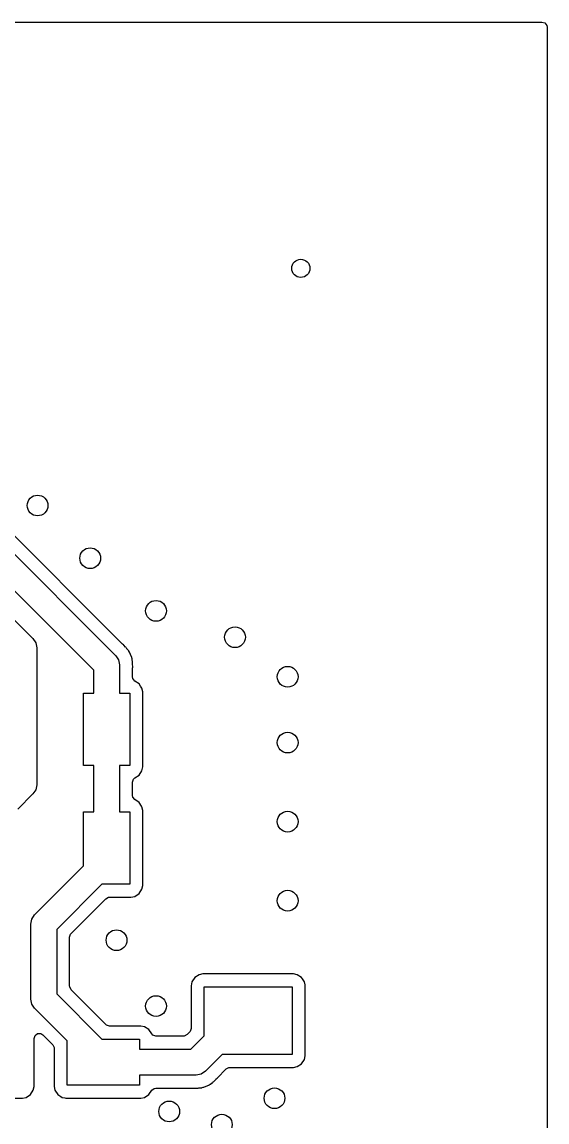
# Model space of a CAD drawing. Extents: x -0.19 to 2.19, y -0.19 to 1.39.
# Drawn here: x 1.788 to 2.187, y 0.552 to 1.387 of the extents above; entities that cross this region are included whole.
import ezdxf

# ---------------------------------------------------------------- set-up
doc = ezdxf.new("R2010")
doc.units = 0
doc.header["$MEASUREMENT"] = 0
doc.layers.add('BLACK', color=7, linetype='CONTINUOUS')

msp = doc.modelspace()

# ---------------------------------------------------------------- linework, layer by layer
at = {"layer": 'BLACK', "linetype": 'CONTINUOUS'}
for p, q in [((-0.18313, 1.38703), (2.18313, 1.38703)), ((2.18313, 1.38703), (2.18542, 1.38628)), ((2.18542, 1.38628), (2.18684, 1.38433)), ((2.18684, 1.38433), (2.18703, 1.38313)), ((2.18703, 1.38313), (2.18703, -0.18313)), ((1.75346, 1.01196), (1.85946, 0.90596)), ((1.86464, 0.91472), (1.76222, 1.01714)), ((1.84266, 0.89492), (1.74242, 0.99516)), ((1.75346, 0.96196), (1.79649, 0.91893)), ((1.79649, 0.91893), (1.79649, 0.91893)), ((1.79649, 0.91893), (1.79862, 0.91573)), ((1.79862, 0.91573), (1.79937, 0.91197)), ((1.79937, 0.91197), (1.79937, 0.80803)), ((1.86529, 0.9142), (1.86464, 0.91472)), ((1.86554, 0.91404), (1.86529, 0.9142)), ((1.86689, 0.91248), (1.86554, 0.91404)), ((1.86554, 0.91404), (1.86554, 0.91404)), ((1.86698, 0.91238), (1.86689, 0.91248)), ((1.86743, 0.91193), (1.86698, 0.91238)), ((1.86781, 0.91142), (1.86743, 0.91193)), ((1.86743, 0.91193), (1.86743, 0.91193)), ((1.8679, 0.91131), (1.86781, 0.91142)), ((1.86925, 0.90976), (1.8679, 0.91131)), ((1.85946, 0.90596), (1.85946, 0.90596)), ((1.85946, 0.90596), (1.86159, 0.90276)), ((1.86159, 0.90276), (1.86234, 0.899)), ((1.86937, 0.90949), (1.86925, 0.90976)), ((1.86925, 0.90976), (1.86925, 0.90976)), ((1.86925, 0.90976), (1.86925, 0.90976)), ((1.86979, 0.90877), (1.86937, 0.90949)), ((1.86997, 0.90854), (1.86979, 0.90877)), ((1.87063, 0.90678), (1.86997, 0.90854)), ((1.87069, 0.90661), (1.87063, 0.90678)), ((1.87075, 0.90648), (1.87069, 0.90661)), ((1.8716, 0.9046), (1.87075, 0.90648)), ((1.87164, 0.90431), (1.8716, 0.9046)), ((1.87185, 0.90351), (1.87164, 0.90431)), ((1.87195, 0.90323), (1.87185, 0.90351)), ((1.8721, 0.90117), (1.87195, 0.90323)), ((1.84266, 0.8775), (1.84266, 0.89492)), ((1.86234, 0.899), (1.86234, 0.8775)), ((1.87211, 0.90104), (1.8721, 0.90117)), ((1.87218, 0.9006), (1.87211, 0.90104)), ((1.8722, 0.90041), (1.87218, 0.9006)), ((1.8722, 0.89977), (1.8722, 0.90041)), ((1.87221, 0.89963), (1.8722, 0.89977)), ((1.8722, 0.89646), (1.87229, 0.89729)), ((1.8722, 0.88997), (1.8722, 0.89646)), ((1.87236, 0.89758), (1.87221, 0.89963)), ((1.87229, 0.89729), (1.87236, 0.89758)), ((1.87245, 0.88862), (1.8722, 0.88997)), ((1.87394, 0.88673), (1.87245, 0.88862)), ((1.87711, 0.88461), (1.87394, 0.88673)), ((1.835, 0.8225), (1.835, 0.8775)), ((1.835, 0.8775), (1.84266, 0.8775)), ((1.86234, 0.8775), (1.87, 0.8775)), ((1.87, 0.8775), (1.87, 0.8225)), ((1.87831, 0.88281), (1.87711, 0.88461)), ((1.87711, 0.88461), (1.87711, 0.88461)), ((1.87929, 0.88135), (1.87831, 0.88281)), ((1.87986, 0.87847), (1.87929, 0.88135)), ((1.87986, 0.82153), (1.87986, 0.87847)), ((1.84266, 0.8225), (1.835, 0.8225)), ((1.84266, 0.7875), (1.84266, 0.8225)), ((1.87, 0.8225), (1.86234, 0.8225)), ((1.86234, 0.8225), (1.86234, 0.7875)), ((1.87711, 0.81539), (1.87929, 0.81865)), ((1.87929, 0.81865), (1.87986, 0.82153)), ((1.8722, 0.81003), (1.87295, 0.81232)), ((1.8722, 0.79997), (1.8722, 0.81003)), ((1.87295, 0.81232), (1.87394, 0.81327)), ((1.87394, 0.81327), (1.87711, 0.81539)), ((1.87711, 0.81539), (1.87711, 0.81539)), ((1.87711, 0.81539), (1.87711, 0.81539)), ((1.79862, 0.80426), (1.79649, 0.80107)), ((1.79937, 0.80803), (1.79862, 0.80426)), ((1.79937, 0.80803), (1.79937, 0.80803)), ((1.79649, 0.80107), (1.785, 0.78958)), ((1.87245, 0.79862), (1.8722, 0.79997)), ((1.87394, 0.79673), (1.87245, 0.79862)), ((1.87711, 0.79461), (1.87394, 0.79673)), ((1.879, 0.79178), (1.87711, 0.79461)), ((1.87711, 0.79461), (1.87711, 0.79461)), ((1.835, 0.74642), (1.835, 0.7875)), ((1.835, 0.7875), (1.84266, 0.7875)), ((1.86234, 0.7875), (1.87, 0.7875)), ((1.87, 0.7875), (1.87, 0.7325)), ((1.87929, 0.79135), (1.879, 0.79178)), ((1.87986, 0.78847), (1.87929, 0.79135)), ((1.87986, 0.73153), (1.87986, 0.78847)), ((1.79773, 0.70915), (1.835, 0.74642)), ((1.84892, 0.7325), (1.81453, 0.69811)), ((1.87, 0.7325), (1.84892, 0.7325)), ((1.87711, 0.72539), (1.87929, 0.72865)), ((1.87929, 0.72865), (1.87986, 0.73153)), ((1.82553, 0.69517), (1.85186, 0.7215)), ((1.85186, 0.7215), (1.85401, 0.72259)), ((1.85401, 0.72259), (1.85462, 0.72264)), ((1.85462, 0.72264), (1.87097, 0.72264)), ((1.87097, 0.72264), (1.87385, 0.72321)), ((1.87097, 0.72264), (1.87097, 0.72264)), ((1.87385, 0.72321), (1.87711, 0.72539)), ((1.79484, 0.70218), (1.79559, 0.70595)), ((1.79484, 0.64531), (1.79484, 0.70218)), ((1.79559, 0.70595), (1.79773, 0.70915)), ((1.79773, 0.70915), (1.79773, 0.70915)), ((1.81453, 0.69811), (1.81453, 0.64939)), ((1.82439, 0.69241), (1.82513, 0.6947)), ((1.82513, 0.6947), (1.82553, 0.69517)), ((1.82439, 0.65509), (1.82439, 0.69241)), ((1.91944, 0.66161), (1.91726, 0.65835)), ((1.9227, 0.66379), (1.91944, 0.66161)), ((1.91944, 0.66161), (1.91944, 0.66161)), ((1.92558, 0.66436), (1.9227, 0.66379)), ((1.9227, 0.66379), (1.9227, 0.66379)), ((1.99442, 0.66436), (1.92558, 0.66436)), ((1.92558, 0.66436), (1.92558, 0.66436)), ((1.92558, 0.66436), (1.92558, 0.66436)), ((1.9973, 0.66379), (1.99442, 0.66436)), ((1.99442, 0.66436), (1.99442, 0.66436)), ((2.00056, 0.66161), (1.9973, 0.66379)), ((1.9973, 0.66379), (1.9973, 0.66379)), ((1.9973, 0.66379), (1.9973, 0.66379)), ((1.9973, 0.66379), (1.9973, 0.66379)), ((2.00116, 0.66071), (2.00056, 0.66161)), ((2.00056, 0.66161), (2.00056, 0.66161)), ((2.00274, 0.65835), (2.00116, 0.66071)), ((1.82444, 0.65448), (1.82439, 0.65509)), ((1.82553, 0.65233), (1.82444, 0.65448)), ((1.85186, 0.626), (1.82553, 0.65233)), ((1.91726, 0.65835), (1.91669, 0.65547)), ((1.91669, 0.65547), (1.91669, 0.65547)), ((1.91669, 0.65547), (1.91669, 0.62307)), ((1.91726, 0.65835), (1.91726, 0.65835)), ((1.92655, 0.61737), (1.92655, 0.6545)), ((1.92655, 0.6545), (1.99345, 0.6545)), ((1.99345, 0.6545), (1.99345, 0.6033)), ((2.00318, 0.65616), (2.00274, 0.65835)), ((2.00328, 0.65561), (2.00318, 0.65616)), ((2.00331, 0.65547), (2.00328, 0.65561)), ((2.00331, 0.60233), (2.00331, 0.65547)), ((1.79559, 0.64155), (1.79484, 0.64531)), ((1.81453, 0.64939), (1.84892, 0.615)), ((1.79773, 0.63836), (1.79559, 0.64155)), ((1.8225, 0.61358), (1.79773, 0.63836)), ((1.79811, 0.61765), (1.80006, 0.61907)), ((1.80006, 0.61907), (1.80246, 0.61907)), ((1.80246, 0.61907), (1.80402, 0.61812)), ((1.80402, 0.61812), (1.8115, 0.61064)), ((1.85233, 0.62561), (1.85186, 0.626)), ((1.85462, 0.62486), (1.85233, 0.62561)), ((1.87847, 0.62486), (1.85462, 0.62486)), ((1.88135, 0.62429), (1.87847, 0.62486)), ((1.87847, 0.62486), (1.87847, 0.62486)), ((1.87847, 0.62486), (1.87847, 0.62486)), ((1.88461, 0.62211), (1.88135, 0.62429)), ((1.88135, 0.62429), (1.88135, 0.62429)), ((1.88135, 0.62429), (1.88135, 0.62429)), ((1.88135, 0.62429), (1.88135, 0.62429)), ((1.88673, 0.61894), (1.88461, 0.62211)), ((1.88461, 0.62211), (1.88461, 0.62211)), ((1.88768, 0.61795), (1.88673, 0.61894)), ((1.88997, 0.61721), (1.88768, 0.61795)), ((1.91358, 0.61835), (1.91143, 0.61725)), ((1.91555, 0.62031), (1.91358, 0.61835)), ((1.91594, 0.62078), (1.91555, 0.62031)), ((1.91669, 0.62307), (1.91594, 0.62078)), ((1.79736, 0.61536), (1.79811, 0.61765)), ((1.79736, 0.57903), (1.79736, 0.61536)), ((1.8115, 0.61064), (1.81259, 0.60849)), ((1.8225, 0.58), (1.8225, 0.61358)), ((1.84892, 0.615), (1.8775, 0.615)), ((1.8775, 0.615), (1.8775, 0.60734)), ((1.91082, 0.61721), (1.88997, 0.61721)), ((1.91143, 0.61725), (1.91082, 0.61721)), ((1.91652, 0.60734), (1.92655, 0.61737)), ((1.81259, 0.60849), (1.81264, 0.60788)), ((1.81264, 0.60788), (1.81264, 0.57903)), ((1.8775, 0.60734), (1.91652, 0.60734)), ((1.94032, 0.6033), (1.92756, 0.59054)), ((1.99345, 0.6033), (1.94032, 0.6033)), ((2.00274, 0.59945), (2.00331, 0.60233)), ((1.94326, 0.5923), (1.94541, 0.59339)), ((1.94541, 0.59339), (1.94602, 0.59344)), ((1.94602, 0.59344), (1.99442, 0.59344)), ((1.99442, 0.59344), (1.9973, 0.59401)), ((1.99442, 0.59344), (1.99442, 0.59344)), ((1.9973, 0.59401), (2.00056, 0.59619)), ((2.00056, 0.59619), (2.00274, 0.59945)), ((1.9206, 0.58766), (1.8775, 0.58766)), ((1.8775, 0.58766), (1.8775, 0.58)), ((1.92437, 0.58841), (1.9206, 0.58766)), ((1.92756, 0.59054), (1.92437, 0.58841)), ((1.93565, 0.58446), (1.9358, 0.58471)), ((1.9358, 0.58471), (1.93633, 0.58536)), ((1.93633, 0.58536), (1.94326, 0.5923)), ((1.79679, 0.57615), (1.79736, 0.57903)), ((1.81264, 0.57903), (1.81264, 0.57903)), ((1.81264, 0.57903), (1.81321, 0.57615)), ((1.8775, 0.58), (1.8225, 0.58)), ((1.88673, 0.57606), (1.88862, 0.57755)), ((1.88862, 0.57755), (1.88997, 0.57779)), ((1.88997, 0.57779), (1.91806, 0.57779)), ((1.91806, 0.57779), (1.91889, 0.57771)), ((1.91889, 0.57771), (1.91894, 0.5777)), ((1.91894, 0.5777), (1.91918, 0.57764)), ((1.91918, 0.57764), (1.92105, 0.57778)), ((1.92105, 0.57778), (1.92123, 0.57779)), ((1.92123, 0.57779), (1.92137, 0.57779)), ((1.92137, 0.57779), (1.92201, 0.57779)), ((1.92201, 0.57779), (1.92264, 0.57789)), ((1.92264, 0.57789), (1.92278, 0.5779)), ((1.92278, 0.5779), (1.92483, 0.57805)), ((1.92483, 0.57805), (1.92511, 0.57815)), ((1.92511, 0.57815), (1.92592, 0.57836)), ((1.92592, 0.57836), (1.92621, 0.5784)), ((1.92621, 0.5784), (1.92808, 0.57925)), ((1.92808, 0.57925), (1.92821, 0.57931)), ((1.92821, 0.57931), (1.93014, 0.58003)), ((1.93014, 0.58003), (1.93038, 0.5802)), ((1.93038, 0.5802), (1.93109, 0.58063)), ((1.93109, 0.58063), (1.93136, 0.58075)), ((1.93136, 0.58075), (1.93292, 0.5821)), ((1.93292, 0.5821), (1.93303, 0.58219)), ((1.93303, 0.58219), (1.93354, 0.58257)), ((1.93354, 0.58257), (1.93399, 0.58302)), ((1.93399, 0.58302), (1.93409, 0.58311)), ((1.93409, 0.58311), (1.93565, 0.58446)), ((1.73153, 0.57014), (1.78847, 0.57014)), ((1.78847, 0.57014), (1.79135, 0.57071)), ((1.78847, 0.57014), (1.78847, 0.57014)), ((1.79135, 0.57071), (1.79461, 0.57289)), ((1.79461, 0.57289), (1.79679, 0.57615)), ((1.81321, 0.57615), (1.81321, 0.57615)), ((1.81321, 0.57615), (1.81539, 0.57289)), ((1.81539, 0.57289), (1.81539, 0.57289)), ((1.81539, 0.57289), (1.81758, 0.57143)), ((1.81758, 0.57143), (1.81865, 0.57071)), ((1.81865, 0.57071), (1.82084, 0.57027)), ((1.82084, 0.57027), (1.82153, 0.57014)), ((1.82153, 0.57014), (1.82153, 0.57014)), ((1.82153, 0.57014), (1.82153, 0.57014)), ((1.82153, 0.57014), (1.82153, 0.57014)), ((1.82153, 0.57014), (1.87847, 0.57014)), ((1.87847, 0.57014), (1.88135, 0.57071)), ((1.87847, 0.57014), (1.87847, 0.57014)), ((1.88135, 0.57071), (1.88461, 0.57289)), ((1.88461, 0.57289), (1.88673, 0.57606))]:
    msp.add_line(p, q, dxfattribs=at)
at = {"layer": 'BLACK'}
for centre, radius in [((2, 1.2), 0.00689), ((1.8, 1.02), 0.00787), ((1.84, 0.98), 0.00787), ((1.89, 0.94), 0.00787), ((1.95, 0.92), 0.00787), ((1.99, 0.89), 0.00787), ((1.99, 0.84), 0.00787), ((1.99, 0.78), 0.00787), ((1.99, 0.72), 0.00787), ((1.86, 0.69), 0.00787), ((1.89, 0.64), 0.00787), ((1.98, 0.57), 0.00787), ((1.9, 0.56), 0.00787), ((1.94, 0.55), 0.00787)]:
    msp.add_circle(centre, radius, dxfattribs=at)

doc.saveas('drawing.dxf')
